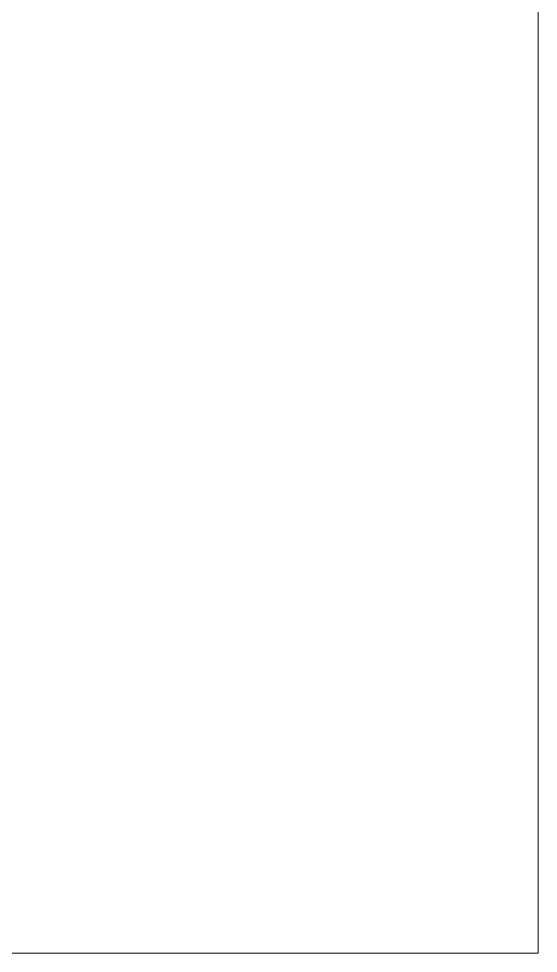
# Model space of a CAD drawing. Header units: millimetres. Extents: x -88595 to 880822, y -1054509 to -148035.
# Drawn here: x 398512.3 to 398694.3, y -270227.9 to -269900.4 of the extents above; entities that cross this region are included whole.
import ezdxf

# ---------------------------------------------------------------- set-up
doc = ezdxf.new("R2010")
doc.units = ezdxf.units.MM
doc.layers.add('Оборудование', color=7, linetype='Continuous', lineweight=18)

# ---------------------------------------------------------------- blocks, each defined once
blk = doc.blocks.new('$0$ADSK_Настенный внутренний блок кондиционера1 - AS122MFERA-3266731-В_Координация_3 этаж ОВ3')
at = {"layer": 'Оборудование', "color": 150, "true_color": 0x0080ff}
for p, q in [((-427.5, 0), (-427.5, -20)), ((-427.5, -170), (-427.5, -10)), ((-427.5, -20), (-427.5, -130)), ((-427.5, -130), (-427.5, -200)), ((-427.5, -170), (-427.5, -200)), ((-427.5, -200), (427.5, -200))]:
    blk.add_line(p, q, dxfattribs=at)

msp = doc.modelspace()

# ---------------------------------------------------------------- block references
at = {"layer": 'Оборудование', "color": 150, "true_color": 0x0080ff, "rotation": 90.00000000004323}
msp.add_blockref('$0$ADSK_Настенный внутренний блок кондиционера1 - AS122MFERA-3266731-В_Координация_3 этаж ОВ3', (398494.25, -269800.43), dxfattribs=at)

doc.saveas('drawing.dxf')
